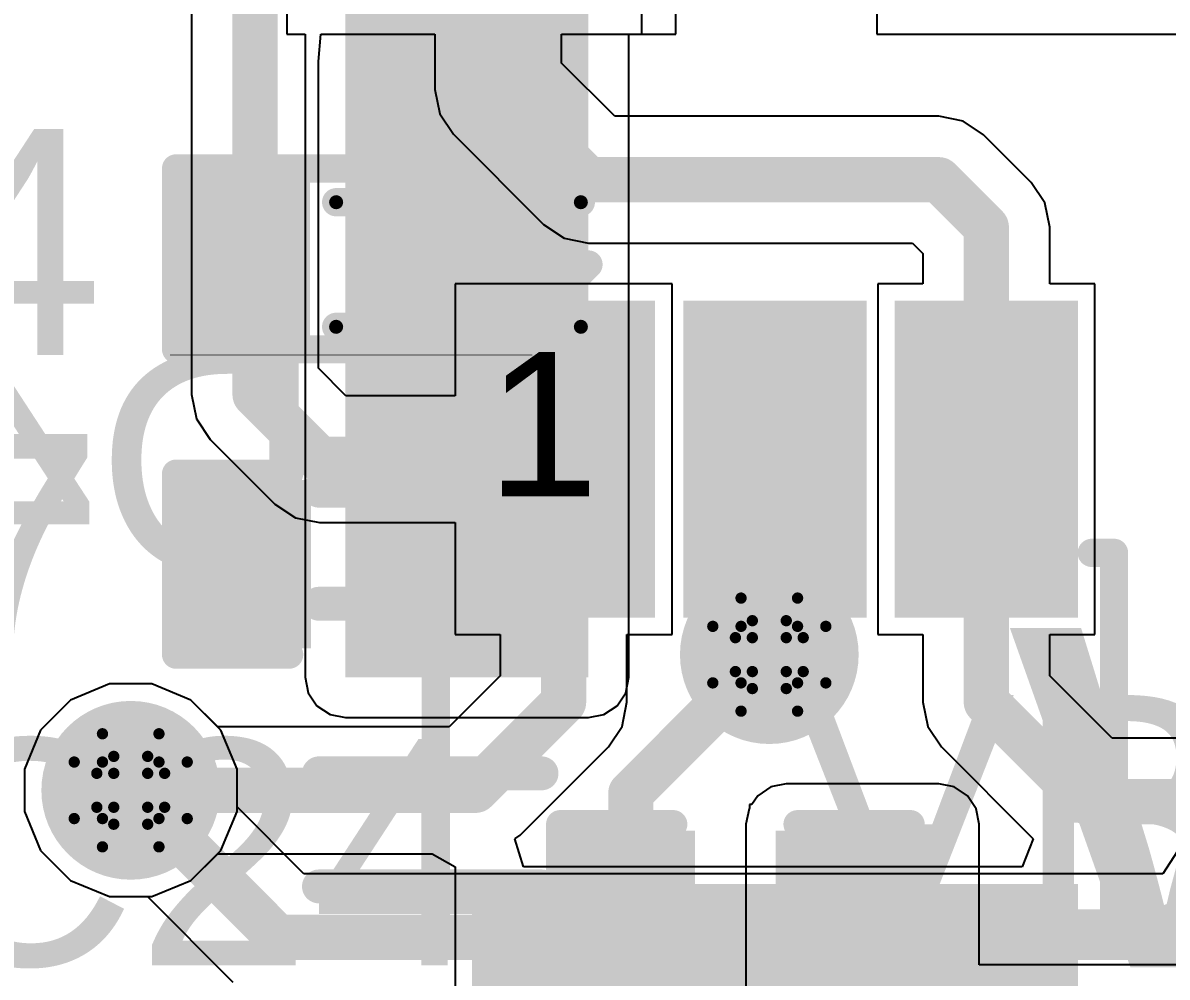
# Model space of a CAD drawing. Header units: inches. Extents: x -0.1 to 17.9, y -0.8 to 4.8.
# Drawn here: x 1.8729 to 2.0754, y 3.554 to 3.7227 of the extents above; entities that cross this region are included whole.
import ezdxf

# ---------------------------------------------------------------- set-up
doc = ezdxf.new("R2010")
doc.units = ezdxf.units.IN
doc.header["$MEASUREMENT"] = 0
for name, color, linetype in [('Bottom Layer 1', 5, 'Continuous'), ('Bottom Overlay', 54, 'Continuous'), ('Bottom Paste', 16, 'Continuous'), ('Bottom Solder', 6, 'Continuous'), ('Drill Drawing', 1, 'Continuous'), ('GND+Signal', 16, 'Continuous'), ('Pad Holes', 156, 'Continuous'), ('PWR+Signal', 76, 'Continuous'), ('Top 3D Body', 56, 'Continuous'), ('Top Layer 1', 1, 'Continuous'), ('Top Overlay', 2, 'Continuous'), ('Top Paste', 8, 'Continuous'), ('Top Solder', 216, 'Continuous'), ('Via Holes', 16, 'Continuous')]:
    doc.layers.add(name, color=color, linetype=linetype)
doc.styles.add('Arial', font='', dxfattribs={"height": 0.2})
doc.styles.add('Arial_Bold', font='', dxfattribs={"height": 0.2})
doc.styles.get('Arial').set_extended_font_data('Arial')
doc.styles.get('Arial_Bold').set_extended_font_data('Arial', bold=True)

# ---------------------------------------------------------------- blocks, each defined once
blk = doc.blocks.new('R___0402_140')
at = {"layer": 'Top Layer 1'}
for points in [[(-0.0275, -0.0125), (-0.0275, 0.0125), (-0.0095, 0.0125), (-0.0095, -0.0125)], [(0.0095, -0.0125), (0.0095, 0.0125), (0.0275, 0.0125), (0.0275, -0.0125)]]:
    blk.add_hatch(color=1, dxfattribs=at).paths.add_polyline_path(points)
at = {"layer": 'Top Paste'}
for points in [[(-0.0275, -0.0125), (-0.0275, 0.0125), (-0.0095, 0.0125), (-0.0095, -0.0125)], [(0.0095, -0.0125), (0.0095, 0.0125), (0.0275, 0.0125), (0.0275, -0.0125)]]:
    blk.add_hatch(color=8, dxfattribs=at).paths.add_polyline_path(points)
at = {"layer": 'Top Solder'}
for points in [[(-0.02966, -0.01467), (-0.02966, 0.01467), (-0.00733, 0.01467), (-0.00733, -0.01467)], [(0.00734, -0.01467), (0.00734, 0.01467), (0.02967, 0.01467), (0.02967, -0.01467)]]:
    blk.add_hatch(color=216, dxfattribs=at).paths.add_polyline_path(points)
at = {"layer": 'Top Overlay'}
for points in [[(-0.031, -0.016, 0.005, 0.005, 0), (-0.031, 0.016, 0.005, 0.005, 0)], [(-0.031, 0.016, 0.005, 0.005, 0), (0.031, 0.016, 0.005, 0.005, 0)], [(0.031, -0.016, 0.005, 0.005, 0), (0.031, 0.016, 0.005, 0.005, 0)], [(-0.031, -0.016, 0.005, 0.005, 0), (0.031, -0.016, 0.005, 0.005, 0)], [(-0.032, -0.017, 0.000127, 0.000127, 0), (0.032, -0.017, 0.000127, 0.000127, 0)]]:
    blk.add_lwpolyline(points, format="xyseb", dxfattribs=at)
for points in [[(-0.03225, 0.016, 0.0025, 0.0025, 1), (-0.02975, 0.016, 0.0025, 0.0025, 1)], [(-0.03225, 0.016, 0.0025, 0.0025, 1), (-0.02975, 0.016, 0.0025, 0.0025, 1)], [(0.02975, 0.016, 0.0025, 0.0025, 1), (0.03225, 0.016, 0.0025, 0.0025, 1)], [(0.02975, 0.016, 0.0025, 0.0025, 1), (0.03225, 0.016, 0.0025, 0.0025, 1)], [(-0.03225, -0.016, 0.0025, 0.0025, 1), (-0.02975, -0.016, 0.0025, 0.0025, 1)], [(-0.03225, -0.016, 0.0025, 0.0025, 1), (-0.02975, -0.016, 0.0025, 0.0025, 1)], [(0.02975, -0.016, 0.0025, 0.0025, 1), (0.03225, -0.016, 0.0025, 0.0025, 1)], [(0.02975, -0.016, 0.0025, 0.0025, 1), (0.03225, -0.016, 0.0025, 0.0025, 1)], [(-0.03203, -0.017, 0.0000635, 0.0000635, 1), (-0.03197, -0.017, 0.0000635, 0.0000635, 1)], [(0.03197, -0.017, 0.0000635, 0.0000635, 1), (0.03203, -0.017, 0.0000635, 0.0000635, 1)]]:
    blk.add_lwpolyline(points, format="xyseb", close=True, dxfattribs=at)
blk = doc.blocks.new('SOT_23_6_B_210')
at = {"layer": 'Bottom Layer 1'}
for points in [[(-0.07559, 0.04961), (-0.02756, 0.04961), (-0.02756, 0.0252), (-0.07559, 0.0252)], [(0.02756, 0.04961), (0.07559, 0.04961), (0.07559, 0.0252), (0.02756, 0.0252)], [(-0.07559, 0.01221), (-0.02756, 0.01221), (-0.02756, -0.0122), (-0.07559, -0.0122)], [(0.02756, 0.01221), (0.07559, 0.01221), (0.07559, -0.0122), (0.02756, -0.0122)], [(-0.07559, -0.0252), (-0.02756, -0.0252), (-0.02756, -0.04961), (-0.07559, -0.04961)], [(0.02756, -0.0252), (0.07559, -0.0252), (0.07559, -0.04961), (0.02756, -0.04961)]]:
    blk.add_hatch(color=5, dxfattribs=at).paths.add_polyline_path(points)
at = {"layer": 'Bottom Paste'}
for points in [[(-0.07559, 0.04961), (-0.02756, 0.04961), (-0.02756, 0.0252), (-0.07559, 0.0252)], [(0.02756, 0.04961), (0.07559, 0.04961), (0.07559, 0.0252), (0.02756, 0.0252)], [(-0.07559, 0.01221), (-0.02756, 0.01221), (-0.02756, -0.0122), (-0.07559, -0.0122)], [(0.02756, 0.01221), (0.07559, 0.01221), (0.07559, -0.0122), (0.02756, -0.0122)], [(-0.07559, -0.0252), (-0.02756, -0.0252), (-0.02756, -0.04961), (-0.07559, -0.04961)], [(0.02756, -0.0252), (0.07559, -0.0252), (0.07559, -0.04961), (0.02756, -0.04961)]]:
    blk.add_hatch(color=16, dxfattribs=at).paths.add_polyline_path(points)
at = {"layer": 'Bottom Solder'}
for points in [[(-0.07959, 0.05361), (-0.02356, 0.05361), (-0.02356, 0.0212), (-0.07959, 0.0212)], [(0.02356, 0.05361), (0.07959, 0.05361), (0.07959, 0.0212), (0.02356, 0.0212)], [(-0.07959, 0.01621), (-0.02356, 0.01621), (-0.02356, -0.0162), (-0.07959, -0.0162)], [(0.02356, 0.01621), (0.07959, 0.01621), (0.07959, -0.0162), (0.02356, -0.0162)], [(-0.07959, -0.0212), (-0.02356, -0.0212), (-0.02356, -0.05361), (-0.07959, -0.05361)], [(0.02356, -0.0212), (0.07959, -0.0212), (0.07959, -0.05361), (0.02356, -0.05361)]]:
    blk.add_hatch(color=6, dxfattribs=at).paths.add_polyline_path(points)
at = {"layer": 'Bottom Overlay'}
for points in [[(0.034, 0.06, 0.005, 0.005, 0), (-0.035, 0.06, 0.005, 0.005, 0)], [(-0.035, 0.05606, 0.005, 0.005, 0), (-0.035, 0.06, 0.005, 0.005, 0)], [(0.034, 0.05606, 0.005, 0.005, 0), (0.034, 0.06, 0.005, 0.005, 0)], [(-0.081, -0.038, 0.005, 0.005, 0), (-0.086, -0.033, 0.005, 0.005, 0)], [(-0.086, -0.043, 0.005, 0.005, 0), (-0.086, -0.033, 0.005, 0.005, 0)], [(-0.086, -0.043, 0.005, 0.005, 0), (-0.081, -0.038, 0.005, 0.005, 0)], [(-0.035, -0.06, 0.005, 0.005, 0), (-0.035, -0.05606, 0.005, 0.005, 0)], [(0.034, -0.06, 0.005, 0.005, 0), (0.034, -0.05606, 0.005, 0.005, 0)], [(0.034, -0.06, 0.005, 0.005, 0), (-0.035, -0.06, 0.005, 0.005, 0)]]:
    blk.add_lwpolyline(points, format="xyseb", dxfattribs=at)
for points in [[(-0.03625, 0.06, 0.0025, 0.0025, 1), (-0.03375, 0.06, 0.0025, 0.0025, 1)], [(-0.03625, 0.06, 0.0025, 0.0025, 1), (-0.03375, 0.06, 0.0025, 0.0025, 1)], [(0.03275, 0.06, 0.0025, 0.0025, 1), (0.03525, 0.06, 0.0025, 0.0025, 1)], [(0.03275, 0.06, 0.0025, 0.0025, 1), (0.03525, 0.06, 0.0025, 0.0025, 1)], [(-0.03625, 0.05606, 0.0025, 0.0025, 1), (-0.03375, 0.05606, 0.0025, 0.0025, 1)], [(0.03275, 0.05606, 0.0025, 0.0025, 1), (0.03525, 0.05606, 0.0025, 0.0025, 1)], [(-0.08725, -0.033, 0.0025, 0.0025, 1), (-0.08475, -0.033, 0.0025, 0.0025, 1)], [(-0.08725, -0.033, 0.0025, 0.0025, 1), (-0.08475, -0.033, 0.0025, 0.0025, 1)], [(-0.08225, -0.038, 0.0025, 0.0025, 1), (-0.07975, -0.038, 0.0025, 0.0025, 1)], [(-0.08225, -0.038, 0.0025, 0.0025, 1), (-0.07975, -0.038, 0.0025, 0.0025, 1)], [(-0.08725, -0.043, 0.0025, 0.0025, 1), (-0.08475, -0.043, 0.0025, 0.0025, 1)], [(-0.08725, -0.043, 0.0025, 0.0025, 1), (-0.08475, -0.043, 0.0025, 0.0025, 1)], [(-0.03625, -0.05606, 0.0025, 0.0025, 1), (-0.03375, -0.05606, 0.0025, 0.0025, 1)], [(0.03275, -0.05606, 0.0025, 0.0025, 1), (0.03525, -0.05606, 0.0025, 0.0025, 1)], [(-0.03625, -0.06, 0.0025, 0.0025, 1), (-0.03375, -0.06, 0.0025, 0.0025, 1)], [(-0.03625, -0.06, 0.0025, 0.0025, 1), (-0.03375, -0.06, 0.0025, 0.0025, 1)], [(0.03275, -0.06, 0.0025, 0.0025, 1), (0.03525, -0.06, 0.0025, 0.0025, 1)], [(0.03275, -0.06, 0.0025, 0.0025, 1), (0.03525, -0.06, 0.0025, 0.0025, 1)]]:
    blk.add_lwpolyline(points, format="xyseb", close=True, dxfattribs=at)
blk = doc.blocks.new('C___0402_221')
at = {"layer": 'Top Layer 1'}
for points in [[(-0.0275, -0.0125), (-0.0275, 0.0125), (-0.0095, 0.0125), (-0.0095, -0.0125)], [(0.0095, -0.0125), (0.0095, 0.0125), (0.0275, 0.0125), (0.0275, -0.0125)]]:
    blk.add_hatch(color=1, dxfattribs=at).paths.add_polyline_path(points)
at = {"layer": 'Top Paste'}
for points in [[(-0.0275, -0.0125), (-0.0275, 0.0125), (-0.0095, 0.0125), (-0.0095, -0.0125)], [(0.0095, -0.0125), (0.0095, 0.0125), (0.0275, 0.0125), (0.0275, -0.0125)]]:
    blk.add_hatch(color=8, dxfattribs=at).paths.add_polyline_path(points)
at = {"layer": 'Top Solder'}
for points in [[(-0.02986, -0.01486), (-0.02986, 0.01486), (-0.00714, 0.01486), (-0.00714, -0.01486)], [(0.00714, -0.01486), (0.00714, 0.01486), (0.02986, 0.01486), (0.02986, -0.01486)]]:
    blk.add_hatch(color=216, dxfattribs=at).paths.add_polyline_path(points)
at = {"layer": 'Top Overlay'}
for points in [[(-0.031, 0.016, 0.005, 0.005, 0), (-0.011, 0.016, 0.005, 0.005, 0)], [(-0.031, -0.016, 0.005, 0.005, 0), (-0.031, 0.016, 0.005, 0.005, 0)], [(0.011, 0.016, 0.005, 0.005, 0), (0.031, 0.016, 0.005, 0.005, 0)], [(0.031, -0.016, 0.005, 0.005, 0), (0.031, 0.016, 0.005, 0.005, 0)], [(-0.031, -0.016, 0.005, 0.005, 0), (-0.011, -0.016, 0.005, 0.005, 0)], [(0.011, -0.016, 0.005, 0.005, 0), (0.031, -0.016, 0.005, 0.005, 0)]]:
    blk.add_lwpolyline(points, format="xyseb", dxfattribs=at)
for points in [[(-0.03225, 0.016, 0.0025, 0.0025, 1), (-0.02975, 0.016, 0.0025, 0.0025, 1)], [(-0.03225, 0.016, 0.0025, 0.0025, 1), (-0.02975, 0.016, 0.0025, 0.0025, 1)], [(-0.01225, 0.016, 0.0025, 0.0025, 1), (-0.00975, 0.016, 0.0025, 0.0025, 1)], [(0.00975, 0.016, 0.0025, 0.0025, 1), (0.01225, 0.016, 0.0025, 0.0025, 1)], [(0.02975, 0.016, 0.0025, 0.0025, 1), (0.03225, 0.016, 0.0025, 0.0025, 1)], [(0.02975, 0.016, 0.0025, 0.0025, 1), (0.03225, 0.016, 0.0025, 0.0025, 1)], [(-0.03225, -0.016, 0.0025, 0.0025, 1), (-0.02975, -0.016, 0.0025, 0.0025, 1)], [(-0.03225, -0.016, 0.0025, 0.0025, 1), (-0.02975, -0.016, 0.0025, 0.0025, 1)], [(-0.01225, -0.016, 0.0025, 0.0025, 1), (-0.00975, -0.016, 0.0025, 0.0025, 1)], [(0.00975, -0.016, 0.0025, 0.0025, 1), (0.01225, -0.016, 0.0025, 0.0025, 1)], [(0.02975, -0.016, 0.0025, 0.0025, 1), (0.03225, -0.016, 0.0025, 0.0025, 1)], [(0.02975, -0.016, 0.0025, 0.0025, 1), (0.03225, -0.016, 0.0025, 0.0025, 1)]]:
    blk.add_lwpolyline(points, format="xyseb", close=True, dxfattribs=at)
blk = doc.blocks.new('C___0402_224')
at = {"layer": 'Top Layer 1'}
for points in [[(-0.0275, -0.0125), (-0.0275, 0.0125), (-0.0095, 0.0125), (-0.0095, -0.0125)], [(0.0095, -0.0125), (0.0095, 0.0125), (0.0275, 0.0125), (0.0275, -0.0125)]]:
    blk.add_hatch(color=1, dxfattribs=at).paths.add_polyline_path(points)
at = {"layer": 'Top Paste'}
for points in [[(-0.0275, -0.0125), (-0.0275, 0.0125), (-0.0095, 0.0125), (-0.0095, -0.0125)], [(0.0095, -0.0125), (0.0095, 0.0125), (0.0275, 0.0125), (0.0275, -0.0125)]]:
    blk.add_hatch(color=8, dxfattribs=at).paths.add_polyline_path(points)
at = {"layer": 'Top Solder'}
for points in [[(-0.02986, -0.01486), (-0.02986, 0.01486), (-0.00714, 0.01486), (-0.00714, -0.01486)], [(0.00714, -0.01486), (0.00714, 0.01486), (0.02986, 0.01486), (0.02986, -0.01486)]]:
    blk.add_hatch(color=216, dxfattribs=at).paths.add_polyline_path(points)
at = {"layer": 'Top Overlay'}
for points in [[(-0.011, 0.016, 0.005, 0.005, 0), (-0.031, 0.016, 0.005, 0.005, 0)], [(-0.031, 0.016, 0.005, 0.005, 0), (-0.031, -0.016, 0.005, 0.005, 0)], [(0.031, 0.016, 0.005, 0.005, 0), (0.011, 0.016, 0.005, 0.005, 0)], [(0.031, 0.016, 0.005, 0.005, 0), (0.031, -0.016, 0.005, 0.005, 0)], [(-0.011, -0.016, 0.005, 0.005, 0), (-0.031, -0.016, 0.005, 0.005, 0)], [(0.031, -0.016, 0.005, 0.005, 0), (0.011, -0.016, 0.005, 0.005, 0)]]:
    blk.add_lwpolyline(points, format="xyseb", dxfattribs=at)
for points in [[(-0.03225, 0.016, 0.0025, 0.0025, 1), (-0.02975, 0.016, 0.0025, 0.0025, 1)], [(-0.03225, 0.016, 0.0025, 0.0025, 1), (-0.02975, 0.016, 0.0025, 0.0025, 1)], [(-0.01225, 0.016, 0.0025, 0.0025, 1), (-0.00975, 0.016, 0.0025, 0.0025, 1)], [(0.00975, 0.016, 0.0025, 0.0025, 1), (0.01225, 0.016, 0.0025, 0.0025, 1)], [(0.02975, 0.016, 0.0025, 0.0025, 1), (0.03225, 0.016, 0.0025, 0.0025, 1)], [(0.02975, 0.016, 0.0025, 0.0025, 1), (0.03225, 0.016, 0.0025, 0.0025, 1)], [(-0.03225, -0.016, 0.0025, 0.0025, 1), (-0.02975, -0.016, 0.0025, 0.0025, 1)], [(-0.03225, -0.016, 0.0025, 0.0025, 1), (-0.02975, -0.016, 0.0025, 0.0025, 1)], [(-0.01225, -0.016, 0.0025, 0.0025, 1), (-0.00975, -0.016, 0.0025, 0.0025, 1)], [(0.00975, -0.016, 0.0025, 0.0025, 1), (0.01225, -0.016, 0.0025, 0.0025, 1)], [(0.02975, -0.016, 0.0025, 0.0025, 1), (0.03225, -0.016, 0.0025, 0.0025, 1)], [(0.02975, -0.016, 0.0025, 0.0025, 1), (0.03225, -0.016, 0.0025, 0.0025, 1)]]:
    blk.add_lwpolyline(points, format="xyseb", close=True, dxfattribs=at)

msp = doc.modelspace()

# ---------------------------------------------------------------- hatches: boundary and pattern name
at = {"layer": 'Bottom Layer 1'}
h = msp.add_hatch(color=5, dxfattribs=at)
edge = h.paths.add_edge_path()
edge.add_arc((2.005, 3.611), 0.01181, 0, 360)
h = msp.add_hatch(color=5, dxfattribs=at)
edge = h.paths.add_edge_path()
edge.add_arc((1.892, 3.587), 0.01181, 0, 360)
at = {"layer": 'Bottom Solder'}
h = msp.add_hatch(color=6, dxfattribs=at)
edge = h.paths.add_edge_path()
edge.add_arc((2.005, 3.611), 0.01581, 0, 360)
h = msp.add_hatch(color=6, dxfattribs=at)
edge = h.paths.add_edge_path()
edge.add_arc((1.892, 3.587), 0.01581, 0, 360)
at = {"layer": 'GND+Signal'}
h = msp.add_hatch(color=16, dxfattribs=at)
edge = h.paths.add_edge_path()
edge.add_arc((2.005, 3.611), 0.01181, 0, 360)
h = msp.add_hatch(color=16, dxfattribs=at)
edge = h.paths.add_edge_path()
edge.add_arc((1.892, 3.587), 0.01181, 0, 360)
at = {"layer": 'Pad Holes'}
h = msp.add_hatch(color=7, dxfattribs=at)
edge = h.paths.add_edge_path()
edge.add_arc((1.92835, 3.69102), 0.00125, 0, 360)
h = msp.add_hatch(color=7, dxfattribs=at)
edge = h.paths.add_edge_path()
edge.add_arc((1.97165, 3.69102), 0.00125, 0, 360)
h = msp.add_hatch(color=7, dxfattribs=at)
edge = h.paths.add_edge_path()
edge.add_arc((1.92835, 3.66898), 0.00125, 0, 360)
h = msp.add_hatch(color=7, dxfattribs=at)
edge = h.paths.add_edge_path()
edge.add_arc((1.97165, 3.66898), 0.00125, 0, 360)
h = msp.add_hatch(color=7, dxfattribs=at)
edge = h.paths.add_edge_path()
edge.add_arc((1.92531, 3.64), 0.0015, 0, 360)
h = msp.add_hatch(color=7, dxfattribs=at)
edge = h.paths.add_edge_path()
edge.add_arc((1.96469, 3.64), 0.0015, 0, 360)
h = msp.add_hatch(color=7, dxfattribs=at)
edge = h.paths.add_edge_path()
edge.add_arc((1.92531, 3.62), 0.0015, 0, 360)
h = msp.add_hatch(color=7, dxfattribs=at)
edge = h.paths.add_edge_path()
edge.add_arc((1.96469, 3.62), 0.0015, 0, 360)
h = msp.add_hatch(color=7, dxfattribs=at)
edge = h.paths.add_edge_path()
edge.add_arc((1.92531, 3.59), 0.0015, 0, 360)
h = msp.add_hatch(color=7, dxfattribs=at)
edge = h.paths.add_edge_path()
edge.add_arc((1.96469, 3.59), 0.0015, 0, 360)
h = msp.add_hatch(color=7, dxfattribs=at)
edge = h.paths.add_edge_path()
edge.add_arc((1.92531, 3.57), 0.0015, 0, 360)
h = msp.add_hatch(color=7, dxfattribs=at)
edge = h.paths.add_edge_path()
edge.add_arc((1.96469, 3.57), 0.0015, 0, 360)
at = {"layer": 'PWR+Signal'}
h = msp.add_hatch(color=76, dxfattribs=at)
edge = h.paths.add_edge_path()
edge.add_arc((2.005, 3.611), 0.01181, 0, 360)
h = msp.add_hatch(color=76, dxfattribs=at)
edge = h.paths.add_edge_path()
edge.add_arc((1.892, 3.587), 0.01181, 0, 360)
at = {"layer": 'Top 3D Body'}
h = msp.add_hatch(color=56, dxfattribs=at)
edge = h.paths.add_edge_path()
edge.add_arc((1.92835, 3.69102), 0.00125, 0, 360)
h = msp.add_hatch(color=56, dxfattribs=at)
edge = h.paths.add_edge_path()
edge.add_arc((1.97165, 3.69102), 0.00125, 0, 360)
h = msp.add_hatch(color=56, dxfattribs=at)
edge = h.paths.add_edge_path()
edge.add_arc((1.92835, 3.66898), 0.00125, 0, 360)
h = msp.add_hatch(color=56, dxfattribs=at)
edge = h.paths.add_edge_path()
edge.add_arc((1.97165, 3.66898), 0.00125, 0, 360)
h = msp.add_hatch(color=56, dxfattribs=at)
edge = h.paths.add_edge_path()
edge.add_arc((1.92531, 3.64), 0.0015, 0, 360)
h = msp.add_hatch(color=56, dxfattribs=at)
edge = h.paths.add_edge_path()
edge.add_arc((1.96469, 3.64), 0.0015, 0, 360)
h = msp.add_hatch(color=56, dxfattribs=at)
edge = h.paths.add_edge_path()
edge.add_arc((1.92531, 3.62), 0.0015, 0, 360)
h = msp.add_hatch(color=56, dxfattribs=at)
edge = h.paths.add_edge_path()
edge.add_arc((1.96469, 3.62), 0.0015, 0, 360)
h = msp.add_hatch(color=56, dxfattribs=at)
edge = h.paths.add_edge_path()
edge.add_arc((1.92531, 3.59), 0.0015, 0, 360)
h = msp.add_hatch(color=56, dxfattribs=at)
edge = h.paths.add_edge_path()
edge.add_arc((1.96469, 3.59), 0.0015, 0, 360)
h = msp.add_hatch(color=56, dxfattribs=at)
edge = h.paths.add_edge_path()
edge.add_arc((1.92531, 3.57), 0.0015, 0, 360)
h = msp.add_hatch(color=56, dxfattribs=at)
edge = h.paths.add_edge_path()
edge.add_arc((1.96469, 3.57), 0.0015, 0, 360)
at = {"layer": 'Top Layer 1'}
for points in [[(1.93, 3.607), (1.973, 3.607), (1.973, 3.828), (1.93, 3.828)], [(2.008, 3.48), (2.035, 3.48), (2.035, 3.581), (2.008, 3.581)]]:
    msp.add_hatch(color=1, dxfattribs=at).paths.add_polyline_path(points)
h = msp.add_hatch(color=1, dxfattribs=at)
edge = h.paths.add_edge_path()
edge.add_arc((2.005, 3.611), 0.01181, 0, 360)
h = msp.add_hatch(color=1, dxfattribs=at)
edge = h.paths.add_edge_path()
edge.add_arc((1.892, 3.587), 0.01181, 0, 360)
at = {"layer": 'Via Holes'}
h = msp.add_hatch(color=7, dxfattribs=at)
edge = h.paths.add_edge_path()
edge.add_arc((2.005, 3.611), 0.00591, 0, 360)
h = msp.add_hatch(color=7, dxfattribs=at)
edge = h.paths.add_edge_path()
edge.add_arc((1.892, 3.587), 0.00591, 0, 360)

# ---------------------------------------------------------------- linework, layer by layer
at = {"layer": 'Bottom Layer 1'}
for p, q in [((1.90278, 3.842), (1.90278, 3.657)), ((1.98844, 3.72074), (1.98844, 3.83316)), ((2.02405, 3.83316), (2.02405, 3.72074)), ((1.92522, 3.71591), (1.92562, 3.72074)), ((1.92562, 3.72074), (1.93022, 3.72074)), ((1.93022, 3.72074), (1.94582, 3.72074)), ((1.94582, 3.72074), (1.94582, 3.71097)), ((1.96825, 3.71561), (1.96825, 3.72074)), ((1.96825, 3.72074), (1.98844, 3.72074)), ((2.02405, 3.72074), (2.08687, 3.72074)), ((1.92522, 3.66165), (1.92522, 3.71591)), ((1.97765, 3.70622), (1.96825, 3.71561)), ((1.94582, 3.71097), (1.94582, 3.71097)), ((1.94582, 3.71097), (1.94667, 3.70668)), ((1.94667, 3.70668), (1.9491, 3.70304)), ((2.035, 3.70622), (1.97765, 3.70622)), ((2.03929, 3.70536), (2.035, 3.70622)), ((2.035, 3.70622), (2.035, 3.70622)), ((2.04293, 3.70293), (2.03929, 3.70536)), ((1.9491, 3.70304), (1.96507, 3.68707)), ((2.05133, 3.69453), (2.04293, 3.70293)), ((2.05376, 3.69089), (2.05133, 3.69453)), ((2.05133, 3.69453), (2.05133, 3.69453)), ((2.05462, 3.6866), (2.05376, 3.69089)), ((1.96507, 3.68707), (1.96507, 3.68707)), ((1.96507, 3.68707), (1.96871, 3.68464)), ((2.05462, 3.67659), (2.05462, 3.6866)), ((2.05462, 3.6866), (2.05462, 3.6866)), ((1.96871, 3.68464), (1.973, 3.68378)), ((1.973, 3.68378), (2.03035, 3.68378)), ((2.03035, 3.68378), (2.03219, 3.68195)), ((2.03219, 3.68195), (2.03219, 3.67659)), ((1.9878, 3.67659), (1.94939, 3.67659)), ((1.94939, 3.67659), (1.94939, 3.65679)), ((1.9878, 3.61456), (1.9878, 3.67659)), ((2.03219, 3.67659), (2.0242, 3.67659)), ((2.0242, 3.67659), (2.0242, 3.61456)), ((2.06261, 3.67659), (2.05462, 3.67659)), ((2.06261, 3.61456), (2.06261, 3.67659)), ((1.93007, 3.65679), (1.92522, 3.66165)), ((1.90278, 3.657), (1.90278, 3.657)), ((1.90278, 3.657), (1.90364, 3.65271)), ((1.94939, 3.65679), (1.93007, 3.65679)), ((1.90364, 3.65271), (1.90607, 3.64907)), ((1.90607, 3.64907), (1.9175, 3.63764)), ((1.9175, 3.63764), (1.92113, 3.63521)), ((1.92113, 3.63521), (1.92543, 3.63436)), ((1.92543, 3.63436), (1.92543, 3.63436)), ((1.92543, 3.63436), (1.94939, 3.63436)), ((1.94939, 3.63436), (1.94939, 3.61456)), ((1.94939, 3.61456), (1.95738, 3.61456)), ((1.95738, 3.61456), (1.95738, 3.60724)), ((1.97981, 3.6026), (1.97981, 3.61456)), ((1.97981, 3.61456), (1.9878, 3.61456)), ((2.0242, 3.61456), (2.03219, 3.61456)), ((2.03219, 3.61456), (2.03219, 3.6026)), ((2.05462, 3.60724), (2.05462, 3.61456)), ((2.05462, 3.61456), (2.06261, 3.61456)), ((1.95738, 3.60724), (1.94835, 3.59822)), ((2.06565, 3.59622), (2.05462, 3.60724)), ((1.88826, 3.60581), (1.88134, 3.60295)), ((1.89574, 3.60581), (1.88826, 3.60581)), ((1.90266, 3.60295), (1.89574, 3.60581)), ((1.88134, 3.60295), (1.87605, 3.59766)), ((1.90739, 3.59822), (1.90266, 3.60295)), ((1.97896, 3.59831), (1.97981, 3.6026)), ((1.97981, 3.6026), (1.97981, 3.6026)), ((2.03219, 3.6026), (2.03219, 3.6026)), ((2.03219, 3.6026), (2.03304, 3.59831)), ((1.94835, 3.59822), (1.90739, 3.59822)), ((1.97653, 3.59467), (1.97896, 3.59831)), ((2.03304, 3.59831), (2.03547, 3.59467)), ((1.87605, 3.59766), (1.87319, 3.59074)), ((2.07961, 3.59622), (2.06565, 3.59622)), ((1.96093, 3.57907), (1.97653, 3.59467)), ((1.97653, 3.59467), (1.97653, 3.59467)), ((2.03547, 3.59467), (2.0517, 3.57844)), ((1.87319, 3.59074), (1.87319, 3.58326)), ((1.87319, 3.58326), (1.87605, 3.57634)), ((1.95999, 3.57844), (1.96093, 3.57907)), ((1.96151, 3.57344), (1.95999, 3.57844)), ((2.0517, 3.57844), (2.04976, 3.57344)), ((1.87605, 3.57634), (1.88134, 3.57105)), ((1.90266, 3.57105), (1.90739, 3.57578)), ((1.90739, 3.57578), (1.94536, 3.57578)), ((1.94536, 3.57578), (1.94939, 3.57344)), ((1.94939, 3.57344), (1.94939, 3.57078)), ((2.04976, 3.57344), (1.96151, 3.57344)), ((1.88134, 3.57105), (1.88826, 3.56819)), ((1.89574, 3.56819), (1.90266, 3.57105)), ((1.94939, 3.57078), (1.94939, 3.51141)), ((1.88826, 3.56819), (1.89574, 3.56819))]:
    msp.add_line(p, q, dxfattribs=at)
for points in [[(1.914, 3.657, 0.008, 0.008, 0), (1.914, 3.842, 0.008, 0.008, 0)], [(1.95703, 3.71097, 0.008, 0.008, 0), (1.95703, 3.77695, 0.008, 0.008, 0)], [(1.95703, 3.71097, 0.008, 0.008, 0), (1.973, 3.695, 0.008, 0.008, 0)], [(1.973, 3.695, 0.008, 0.008, 0), (2.035, 3.695, 0.008, 0.008, 0)], [(2.035, 3.695, 0.008, 0.008, 0), (2.0434, 3.6866, 0.008, 0.008, 0)], [(2.0434, 3.64557, 0.008, 0.008, 0), (2.0434, 3.6866, 0.008, 0.008, 0)], [(1.914, 3.657, 0.008, 0.008, 0), (1.92543, 3.64557, 0.008, 0.008, 0)], [(1.92543, 3.64557, 0.008, 0.008, 0), (1.9686, 3.64557, 0.008, 0.008, 0)], [(1.9686, 3.6026, 0.008, 0.008, 0), (1.9686, 3.64557, 0.008, 0.008, 0)], [(2.006, 3.612, 0.008, 0.008, 0), (2.006, 3.64557, 0.008, 0.008, 0)], [(2.0434, 3.6026, 0.008, 0.008, 0), (2.0434, 3.64557, 0.008, 0.008, 0)], [(2.005, 3.611, 0.008, 0.008, 0), (2.006, 3.612, 0.008, 0.008, 0)], [(1.953, 3.587, 0.008, 0.008, 0), (1.9686, 3.6026, 0.008, 0.008, 0)], [(2.0434, 3.6026, 0.008, 0.008, 0), (2.061, 3.585, 0.008, 0.008, 0)], [(1.892, 3.587, 0.008, 0.008, 0), (1.953, 3.587, 0.008, 0.008, 0)], [(2.061, 3.585, 0.008, 0.008, 0), (2.095, 3.585, 0.008, 0.008, 0)]]:
    msp.add_lwpolyline(points, format="xyseb", dxfattribs=at)
for points in [[(1.95503, 3.71097, 0.004, 0.004, 1), (1.95903, 3.71097, 0.004, 0.004, 1)], [(1.95503, 3.71097, 0.004, 0.004, 1), (1.95903, 3.71097, 0.004, 0.004, 1)], [(1.971, 3.695, 0.004, 0.004, 1), (1.975, 3.695, 0.004, 0.004, 1)], [(1.971, 3.695, 0.004, 0.004, 1), (1.975, 3.695, 0.004, 0.004, 1)], [(2.033, 3.695, 0.004, 0.004, 1), (2.037, 3.695, 0.004, 0.004, 1)], [(2.033, 3.695, 0.004, 0.004, 1), (2.037, 3.695, 0.004, 0.004, 1)], [(2.0414, 3.6866, 0.004, 0.004, 1), (2.0454, 3.6866, 0.004, 0.004, 1)], [(2.0414, 3.6866, 0.004, 0.004, 1), (2.0454, 3.6866, 0.004, 0.004, 1)], [(1.912, 3.657, 0.004, 0.004, 1), (1.916, 3.657, 0.004, 0.004, 1)], [(1.912, 3.657, 0.004, 0.004, 1), (1.916, 3.657, 0.004, 0.004, 1)], [(1.92343, 3.64557, 0.004, 0.004, 1), (1.92743, 3.64557, 0.004, 0.004, 1)], [(1.92343, 3.64557, 0.004, 0.004, 1), (1.92743, 3.64557, 0.004, 0.004, 1)], [(1.9666, 3.64557, 0.004, 0.004, 1), (1.9706, 3.64557, 0.004, 0.004, 1)], [(1.9666, 3.64557, 0.004, 0.004, 1), (1.9706, 3.64557, 0.004, 0.004, 1)], [(2.004, 3.64557, 0.004, 0.004, 1), (2.008, 3.64557, 0.004, 0.004, 1)], [(2.0414, 3.64557, 0.004, 0.004, 1), (2.0454, 3.64557, 0.004, 0.004, 1)], [(2.0414, 3.64557, 0.004, 0.004, 1), (2.0454, 3.64557, 0.004, 0.004, 1)], [(2.003, 3.611, 0.004, 0.004, 1), (2.007, 3.611, 0.004, 0.004, 1)], [(2.004, 3.612, 0.004, 0.004, 1), (2.008, 3.612, 0.004, 0.004, 1)], [(2.004, 3.612, 0.004, 0.004, 1), (2.008, 3.612, 0.004, 0.004, 1)], [(1.9666, 3.6026, 0.004, 0.004, 1), (1.9706, 3.6026, 0.004, 0.004, 1)], [(1.9666, 3.6026, 0.004, 0.004, 1), (1.9706, 3.6026, 0.004, 0.004, 1)], [(2.0414, 3.6026, 0.004, 0.004, 1), (2.0454, 3.6026, 0.004, 0.004, 1)], [(2.0414, 3.6026, 0.004, 0.004, 1), (2.0454, 3.6026, 0.004, 0.004, 1)], [(1.89, 3.587, 0.004, 0.004, 1), (1.894, 3.587, 0.004, 0.004, 1)], [(1.951, 3.587, 0.004, 0.004, 1), (1.955, 3.587, 0.004, 0.004, 1)], [(1.951, 3.587, 0.004, 0.004, 1), (1.955, 3.587, 0.004, 0.004, 1)], [(2.059, 3.585, 0.004, 0.004, 1), (2.063, 3.585, 0.004, 0.004, 1)], [(2.059, 3.585, 0.004, 0.004, 1), (2.063, 3.585, 0.004, 0.004, 1)]]:
    msp.add_lwpolyline(points, format="xyseb", close=True, dxfattribs=at)
at = {"layer": 'Drill Drawing'}
for points in [[(2, 3.616, 0.002, 0.002, 0), (2, 3.621, 0.002, 0.002, 0)], [(2, 3.621, 0.002, 0.002, 0), (2.01, 3.621, 0.002, 0.002, 0)], [(2.01, 3.616, 0.002, 0.002, 0), (2.01, 3.621, 0.002, 0.002, 0)], [(1.995, 3.606, 0.002, 0.002, 0), (1.995, 3.616, 0.002, 0.002, 0)], [(1.995, 3.616, 0.002, 0.002, 0), (2, 3.616, 0.002, 0.002, 0)], [(2.002, 3.614, 0.002, 0.002, 0), (2.002, 3.617, 0.002, 0.002, 0)], [(2.002, 3.617, 0.002, 0.002, 0), (2.008, 3.617, 0.002, 0.002, 0)], [(2.008, 3.614, 0.002, 0.002, 0), (2.008, 3.617, 0.002, 0.002, 0)], [(2.01, 3.616, 0.002, 0.002, 0), (2.015, 3.616, 0.002, 0.002, 0)], [(2.015, 3.606, 0.002, 0.002, 0), (2.015, 3.616, 0.002, 0.002, 0)], [(1.999, 3.608, 0.002, 0.002, 0), (1.999, 3.614, 0.002, 0.002, 0)], [(1.999, 3.614, 0.002, 0.002, 0), (2.002, 3.614, 0.002, 0.002, 0)], [(2.008, 3.614, 0.002, 0.002, 0), (2.011, 3.614, 0.002, 0.002, 0)], [(2.011, 3.608, 0.002, 0.002, 0), (2.011, 3.614, 0.002, 0.002, 0)], [(1.999, 3.608, 0.002, 0.002, 0), (2.002, 3.608, 0.002, 0.002, 0)], [(2.002, 3.605, 0.002, 0.002, 0), (2.002, 3.608, 0.002, 0.002, 0)], [(2.008, 3.608, 0.002, 0.002, 0), (2.011, 3.608, 0.002, 0.002, 0)], [(2.008, 3.605, 0.002, 0.002, 0), (2.008, 3.608, 0.002, 0.002, 0)], [(1.995, 3.606, 0.002, 0.002, 0), (2, 3.606, 0.002, 0.002, 0)], [(2, 3.601, 0.002, 0.002, 0), (2, 3.606, 0.002, 0.002, 0)], [(2.01, 3.606, 0.002, 0.002, 0), (2.015, 3.606, 0.002, 0.002, 0)], [(2.01, 3.601, 0.002, 0.002, 0), (2.01, 3.606, 0.002, 0.002, 0)], [(2.002, 3.605, 0.002, 0.002, 0), (2.008, 3.605, 0.002, 0.002, 0)], [(2, 3.601, 0.002, 0.002, 0), (2.01, 3.601, 0.002, 0.002, 0)], [(1.887, 3.592, 0.002, 0.002, 0), (1.887, 3.597, 0.002, 0.002, 0)], [(1.887, 3.597, 0.002, 0.002, 0), (1.897, 3.597, 0.002, 0.002, 0)], [(1.897, 3.592, 0.002, 0.002, 0), (1.897, 3.597, 0.002, 0.002, 0)], [(1.889, 3.59, 0.002, 0.002, 0), (1.889, 3.593, 0.002, 0.002, 0)], [(1.889, 3.593, 0.002, 0.002, 0), (1.895, 3.593, 0.002, 0.002, 0)], [(1.895, 3.59, 0.002, 0.002, 0), (1.895, 3.593, 0.002, 0.002, 0)], [(1.882, 3.582, 0.002, 0.002, 0), (1.882, 3.592, 0.002, 0.002, 0)], [(1.882, 3.592, 0.002, 0.002, 0), (1.887, 3.592, 0.002, 0.002, 0)], [(1.897, 3.592, 0.002, 0.002, 0), (1.902, 3.592, 0.002, 0.002, 0)], [(1.902, 3.582, 0.002, 0.002, 0), (1.902, 3.592, 0.002, 0.002, 0)], [(1.886, 3.584, 0.002, 0.002, 0), (1.886, 3.59, 0.002, 0.002, 0)], [(1.886, 3.59, 0.002, 0.002, 0), (1.889, 3.59, 0.002, 0.002, 0)], [(1.895, 3.59, 0.002, 0.002, 0), (1.898, 3.59, 0.002, 0.002, 0)], [(1.898, 3.584, 0.002, 0.002, 0), (1.898, 3.59, 0.002, 0.002, 0)], [(1.886, 3.584, 0.002, 0.002, 0), (1.889, 3.584, 0.002, 0.002, 0)], [(1.889, 3.581, 0.002, 0.002, 0), (1.889, 3.584, 0.002, 0.002, 0)], [(1.895, 3.584, 0.002, 0.002, 0), (1.898, 3.584, 0.002, 0.002, 0)], [(1.895, 3.581, 0.002, 0.002, 0), (1.895, 3.584, 0.002, 0.002, 0)], [(1.882, 3.582, 0.002, 0.002, 0), (1.887, 3.582, 0.002, 0.002, 0)], [(1.887, 3.577, 0.002, 0.002, 0), (1.887, 3.582, 0.002, 0.002, 0)], [(1.889, 3.581, 0.002, 0.002, 0), (1.895, 3.581, 0.002, 0.002, 0)], [(1.897, 3.582, 0.002, 0.002, 0), (1.902, 3.582, 0.002, 0.002, 0)], [(1.897, 3.577, 0.002, 0.002, 0), (1.897, 3.582, 0.002, 0.002, 0)], [(1.887, 3.577, 0.002, 0.002, 0), (1.897, 3.577, 0.002, 0.002, 0)]]:
    msp.add_lwpolyline(points, format="xyseb", dxfattribs=at)
for points in [[(1.9995, 3.621, 0.001, 0.001, 1), (2.0005, 3.621, 0.001, 0.001, 1)], [(1.9995, 3.621, 0.001, 0.001, 1), (2.0005, 3.621, 0.001, 0.001, 1)], [(2.0095, 3.621, 0.001, 0.001, 1), (2.0105, 3.621, 0.001, 0.001, 1)], [(2.0095, 3.621, 0.001, 0.001, 1), (2.0105, 3.621, 0.001, 0.001, 1)], [(1.9945, 3.616, 0.001, 0.001, 1), (1.9955, 3.616, 0.001, 0.001, 1)], [(1.9945, 3.616, 0.001, 0.001, 1), (1.9955, 3.616, 0.001, 0.001, 1)], [(1.9995, 3.616, 0.001, 0.001, 1), (2.0005, 3.616, 0.001, 0.001, 1)], [(1.9995, 3.616, 0.001, 0.001, 1), (2.0005, 3.616, 0.001, 0.001, 1)], [(2.0015, 3.617, 0.001, 0.001, 1), (2.0025, 3.617, 0.001, 0.001, 1)], [(2.0015, 3.617, 0.001, 0.001, 1), (2.0025, 3.617, 0.001, 0.001, 1)], [(2.0075, 3.617, 0.001, 0.001, 1), (2.0085, 3.617, 0.001, 0.001, 1)], [(2.0075, 3.617, 0.001, 0.001, 1), (2.0085, 3.617, 0.001, 0.001, 1)], [(2.0095, 3.616, 0.001, 0.001, 1), (2.0105, 3.616, 0.001, 0.001, 1)], [(2.0095, 3.616, 0.001, 0.001, 1), (2.0105, 3.616, 0.001, 0.001, 1)], [(2.0145, 3.616, 0.001, 0.001, 1), (2.0155, 3.616, 0.001, 0.001, 1)], [(2.0145, 3.616, 0.001, 0.001, 1), (2.0155, 3.616, 0.001, 0.001, 1)], [(1.9985, 3.614, 0.001, 0.001, 1), (1.9995, 3.614, 0.001, 0.001, 1)], [(1.9985, 3.614, 0.001, 0.001, 1), (1.9995, 3.614, 0.001, 0.001, 1)], [(2.0015, 3.614, 0.001, 0.001, 1), (2.0025, 3.614, 0.001, 0.001, 1)], [(2.0015, 3.614, 0.001, 0.001, 1), (2.0025, 3.614, 0.001, 0.001, 1)], [(2.0075, 3.614, 0.001, 0.001, 1), (2.0085, 3.614, 0.001, 0.001, 1)], [(2.0075, 3.614, 0.001, 0.001, 1), (2.0085, 3.614, 0.001, 0.001, 1)], [(2.0105, 3.614, 0.001, 0.001, 1), (2.0115, 3.614, 0.001, 0.001, 1)], [(2.0105, 3.614, 0.001, 0.001, 1), (2.0115, 3.614, 0.001, 0.001, 1)], [(1.9985, 3.608, 0.001, 0.001, 1), (1.9995, 3.608, 0.001, 0.001, 1)], [(1.9985, 3.608, 0.001, 0.001, 1), (1.9995, 3.608, 0.001, 0.001, 1)], [(2.0015, 3.608, 0.001, 0.001, 1), (2.0025, 3.608, 0.001, 0.001, 1)], [(2.0015, 3.608, 0.001, 0.001, 1), (2.0025, 3.608, 0.001, 0.001, 1)], [(2.0075, 3.608, 0.001, 0.001, 1), (2.0085, 3.608, 0.001, 0.001, 1)], [(2.0075, 3.608, 0.001, 0.001, 1), (2.0085, 3.608, 0.001, 0.001, 1)], [(2.0105, 3.608, 0.001, 0.001, 1), (2.0115, 3.608, 0.001, 0.001, 1)], [(2.0105, 3.608, 0.001, 0.001, 1), (2.0115, 3.608, 0.001, 0.001, 1)], [(1.9945, 3.606, 0.001, 0.001, 1), (1.9955, 3.606, 0.001, 0.001, 1)], [(1.9945, 3.606, 0.001, 0.001, 1), (1.9955, 3.606, 0.001, 0.001, 1)], [(1.9995, 3.606, 0.001, 0.001, 1), (2.0005, 3.606, 0.001, 0.001, 1)], [(1.9995, 3.606, 0.001, 0.001, 1), (2.0005, 3.606, 0.001, 0.001, 1)], [(2.0095, 3.606, 0.001, 0.001, 1), (2.0105, 3.606, 0.001, 0.001, 1)], [(2.0095, 3.606, 0.001, 0.001, 1), (2.0105, 3.606, 0.001, 0.001, 1)], [(2.0145, 3.606, 0.001, 0.001, 1), (2.0155, 3.606, 0.001, 0.001, 1)], [(2.0145, 3.606, 0.001, 0.001, 1), (2.0155, 3.606, 0.001, 0.001, 1)], [(2.0015, 3.605, 0.001, 0.001, 1), (2.0025, 3.605, 0.001, 0.001, 1)], [(2.0015, 3.605, 0.001, 0.001, 1), (2.0025, 3.605, 0.001, 0.001, 1)], [(2.0075, 3.605, 0.001, 0.001, 1), (2.0085, 3.605, 0.001, 0.001, 1)], [(2.0075, 3.605, 0.001, 0.001, 1), (2.0085, 3.605, 0.001, 0.001, 1)], [(1.9995, 3.601, 0.001, 0.001, 1), (2.0005, 3.601, 0.001, 0.001, 1)], [(1.9995, 3.601, 0.001, 0.001, 1), (2.0005, 3.601, 0.001, 0.001, 1)], [(2.0095, 3.601, 0.001, 0.001, 1), (2.0105, 3.601, 0.001, 0.001, 1)], [(2.0095, 3.601, 0.001, 0.001, 1), (2.0105, 3.601, 0.001, 0.001, 1)], [(1.8865, 3.597, 0.001, 0.001, 1), (1.8875, 3.597, 0.001, 0.001, 1)], [(1.8865, 3.597, 0.001, 0.001, 1), (1.8875, 3.597, 0.001, 0.001, 1)], [(1.8965, 3.597, 0.001, 0.001, 1), (1.8975, 3.597, 0.001, 0.001, 1)], [(1.8965, 3.597, 0.001, 0.001, 1), (1.8975, 3.597, 0.001, 0.001, 1)], [(1.8885, 3.593, 0.001, 0.001, 1), (1.8895, 3.593, 0.001, 0.001, 1)], [(1.8885, 3.593, 0.001, 0.001, 1), (1.8895, 3.593, 0.001, 0.001, 1)], [(1.8945, 3.593, 0.001, 0.001, 1), (1.8955, 3.593, 0.001, 0.001, 1)], [(1.8945, 3.593, 0.001, 0.001, 1), (1.8955, 3.593, 0.001, 0.001, 1)], [(1.8815, 3.592, 0.001, 0.001, 1), (1.8825, 3.592, 0.001, 0.001, 1)], [(1.8815, 3.592, 0.001, 0.001, 1), (1.8825, 3.592, 0.001, 0.001, 1)], [(1.8865, 3.592, 0.001, 0.001, 1), (1.8875, 3.592, 0.001, 0.001, 1)], [(1.8865, 3.592, 0.001, 0.001, 1), (1.8875, 3.592, 0.001, 0.001, 1)], [(1.8965, 3.592, 0.001, 0.001, 1), (1.8975, 3.592, 0.001, 0.001, 1)], [(1.8965, 3.592, 0.001, 0.001, 1), (1.8975, 3.592, 0.001, 0.001, 1)], [(1.9015, 3.592, 0.001, 0.001, 1), (1.9025, 3.592, 0.001, 0.001, 1)], [(1.9015, 3.592, 0.001, 0.001, 1), (1.9025, 3.592, 0.001, 0.001, 1)], [(1.8855, 3.59, 0.001, 0.001, 1), (1.8865, 3.59, 0.001, 0.001, 1)], [(1.8855, 3.59, 0.001, 0.001, 1), (1.8865, 3.59, 0.001, 0.001, 1)], [(1.8885, 3.59, 0.001, 0.001, 1), (1.8895, 3.59, 0.001, 0.001, 1)], [(1.8885, 3.59, 0.001, 0.001, 1), (1.8895, 3.59, 0.001, 0.001, 1)], [(1.8945, 3.59, 0.001, 0.001, 1), (1.8955, 3.59, 0.001, 0.001, 1)], [(1.8945, 3.59, 0.001, 0.001, 1), (1.8955, 3.59, 0.001, 0.001, 1)], [(1.8975, 3.59, 0.001, 0.001, 1), (1.8985, 3.59, 0.001, 0.001, 1)], [(1.8975, 3.59, 0.001, 0.001, 1), (1.8985, 3.59, 0.001, 0.001, 1)], [(1.8855, 3.584, 0.001, 0.001, 1), (1.8865, 3.584, 0.001, 0.001, 1)], [(1.8855, 3.584, 0.001, 0.001, 1), (1.8865, 3.584, 0.001, 0.001, 1)], [(1.8885, 3.584, 0.001, 0.001, 1), (1.8895, 3.584, 0.001, 0.001, 1)], [(1.8885, 3.584, 0.001, 0.001, 1), (1.8895, 3.584, 0.001, 0.001, 1)], [(1.8945, 3.584, 0.001, 0.001, 1), (1.8955, 3.584, 0.001, 0.001, 1)], [(1.8945, 3.584, 0.001, 0.001, 1), (1.8955, 3.584, 0.001, 0.001, 1)], [(1.8975, 3.584, 0.001, 0.001, 1), (1.8985, 3.584, 0.001, 0.001, 1)], [(1.8975, 3.584, 0.001, 0.001, 1), (1.8985, 3.584, 0.001, 0.001, 1)], [(1.8815, 3.582, 0.001, 0.001, 1), (1.8825, 3.582, 0.001, 0.001, 1)], [(1.8815, 3.582, 0.001, 0.001, 1), (1.8825, 3.582, 0.001, 0.001, 1)], [(1.8865, 3.582, 0.001, 0.001, 1), (1.8875, 3.582, 0.001, 0.001, 1)], [(1.8865, 3.582, 0.001, 0.001, 1), (1.8875, 3.582, 0.001, 0.001, 1)], [(1.8885, 3.581, 0.001, 0.001, 1), (1.8895, 3.581, 0.001, 0.001, 1)], [(1.8885, 3.581, 0.001, 0.001, 1), (1.8895, 3.581, 0.001, 0.001, 1)], [(1.8945, 3.581, 0.001, 0.001, 1), (1.8955, 3.581, 0.001, 0.001, 1)], [(1.8945, 3.581, 0.001, 0.001, 1), (1.8955, 3.581, 0.001, 0.001, 1)], [(1.8965, 3.582, 0.001, 0.001, 1), (1.8975, 3.582, 0.001, 0.001, 1)], [(1.8965, 3.582, 0.001, 0.001, 1), (1.8975, 3.582, 0.001, 0.001, 1)], [(1.9015, 3.582, 0.001, 0.001, 1), (1.9025, 3.582, 0.001, 0.001, 1)], [(1.9015, 3.582, 0.001, 0.001, 1), (1.9025, 3.582, 0.001, 0.001, 1)], [(1.8865, 3.577, 0.001, 0.001, 1), (1.8875, 3.577, 0.001, 0.001, 1)], [(1.8865, 3.577, 0.001, 0.001, 1), (1.8875, 3.577, 0.001, 0.001, 1)], [(1.8965, 3.577, 0.001, 0.001, 1), (1.8975, 3.577, 0.001, 0.001, 1)], [(1.8965, 3.577, 0.001, 0.001, 1), (1.8975, 3.577, 0.001, 0.001, 1)]]:
    msp.add_lwpolyline(points, format="xyseb", close=True, dxfattribs=at)
at = {"layer": 'GND+Signal'}
for p, q in [((1.88826, 3.60581), (1.88134, 3.60295)), ((1.89574, 3.60581), (1.88826, 3.60581)), ((1.90266, 3.60295), (1.89574, 3.60581)), ((1.88134, 3.60295), (1.87605, 3.59766)), ((1.90795, 3.59766), (1.90266, 3.60295)), ((1.87605, 3.59766), (1.87319, 3.59074)), ((1.91081, 3.59074), (1.90795, 3.59766)), ((1.87319, 3.59074), (1.87319, 3.58326)), ((1.91081, 3.58405), (1.91081, 3.59074)), ((1.92265, 3.57222), (1.91081, 3.58405)), ((1.87319, 3.58326), (1.87605, 3.57634)), ((1.87605, 3.57634), (1.88134, 3.57105)), ((2.07786, 3.57722), (2.07465, 3.57222)), ((2.07465, 3.57222), (1.92265, 3.57222)), ((1.88134, 3.57105), (1.88826, 3.56819)), ((1.88826, 3.56819), (1.89495, 3.56819)), ((1.89495, 3.56819), (1.91007, 3.55307))]:
    msp.add_line(p, q, dxfattribs=at)
for points in [[(1.892, 3.587, 0.008, 0.008, 0), (1.918, 3.561, 0.008, 0.008, 0)], [(1.918, 3.561, 0.008, 0.008, 0), (2.433, 3.561, 0.008, 0.008, 0)]]:
    msp.add_lwpolyline(points, format="xyseb", dxfattribs=at)
for points in [[(1.89, 3.587, 0.004, 0.004, 1), (1.894, 3.587, 0.004, 0.004, 1)], [(1.916, 3.561, 0.004, 0.004, 1), (1.92, 3.561, 0.004, 0.004, 1)], [(1.916, 3.561, 0.004, 0.004, 1), (1.92, 3.561, 0.004, 0.004, 1)]]:
    msp.add_lwpolyline(points, format="xyseb", close=True, dxfattribs=at)
at = {"layer": 'PWR+Signal'}
for p, q in [((1.88826, 3.60581), (1.88134, 3.60295)), ((1.89574, 3.60581), (1.88826, 3.60581)), ((1.90266, 3.60295), (1.89574, 3.60581)), ((1.88134, 3.60295), (1.87605, 3.59766)), ((1.90795, 3.59766), (1.90266, 3.60295)), ((1.87605, 3.59766), (1.87319, 3.59074)), ((1.91081, 3.59074), (1.90795, 3.59766)), ((1.87319, 3.59074), (1.87319, 3.58326)), ((1.91081, 3.58326), (1.91081, 3.59074)), ((1.87319, 3.58326), (1.87605, 3.57634)), ((1.90795, 3.57634), (1.91081, 3.58326)), ((1.87605, 3.57634), (1.88134, 3.57105)), ((1.90266, 3.57105), (1.90795, 3.57634)), ((1.88134, 3.57105), (1.88826, 3.56819)), ((1.89574, 3.56819), (1.90266, 3.57105)), ((1.88826, 3.56819), (1.89574, 3.56819))]:
    msp.add_line(p, q, dxfattribs=at)
at = {"layer": 'Top 3D Body'}
for points in [[(1.92835, 3.69102, 0.005, 0.005, 0), (1.97165, 3.69102, 0.005, 0.005, 0)], [(1.92835, 3.66898, 0.005, 0.005, 0), (1.97165, 3.66898, 0.005, 0.005, 0)], [(1.92531, 3.64, 0.006, 0.006, 0), (1.96469, 3.64, 0.006, 0.006, 0)], [(1.92531, 3.62, 0.006, 0.006, 0), (1.96469, 3.62, 0.006, 0.006, 0)], [(1.92531, 3.59, 0.006, 0.006, 0), (1.96469, 3.59, 0.006, 0.006, 0)], [(1.92531, 3.57, 0.006, 0.006, 0), (1.96469, 3.57, 0.006, 0.006, 0)]]:
    msp.add_lwpolyline(points, format="xyseb", dxfattribs=at)
for points in [[(1.9271, 3.69102, 0.0025, 0.0025, 1), (1.9296, 3.69102, 0.0025, 0.0025, 1)], [(1.9704, 3.69102, 0.0025, 0.0025, 1), (1.9729, 3.69102, 0.0025, 0.0025, 1)], [(1.9271, 3.66898, 0.0025, 0.0025, 1), (1.9296, 3.66898, 0.0025, 0.0025, 1)], [(1.9704, 3.66898, 0.0025, 0.0025, 1), (1.9729, 3.66898, 0.0025, 0.0025, 1)], [(1.92381, 3.64, 0.003, 0.003, 1), (1.92681, 3.64, 0.003, 0.003, 1)], [(1.96319, 3.64, 0.003, 0.003, 1), (1.96619, 3.64, 0.003, 0.003, 1)], [(1.92381, 3.62, 0.003, 0.003, 1), (1.92681, 3.62, 0.003, 0.003, 1)], [(1.96319, 3.62, 0.003, 0.003, 1), (1.96619, 3.62, 0.003, 0.003, 1)], [(1.92381, 3.59, 0.003, 0.003, 1), (1.92681, 3.59, 0.003, 0.003, 1)], [(1.96319, 3.59, 0.003, 0.003, 1), (1.96619, 3.59, 0.003, 0.003, 1)], [(1.92381, 3.57, 0.003, 0.003, 1), (1.92681, 3.57, 0.003, 0.003, 1)], [(1.96319, 3.57, 0.003, 0.003, 1), (1.96619, 3.57, 0.003, 0.003, 1)]]:
    msp.add_lwpolyline(points, format="xyseb", close=True, dxfattribs=at)
at = {"layer": 'Top Layer 1'}
for p, q in [((1.91963, 3.83316), (1.91963, 3.72074)), ((1.98245, 3.72074), (1.98245, 3.83316)), ((1.91963, 3.72074), (1.92286, 3.72074)), ((1.92286, 3.72074), (1.92286, 3.607)), ((1.98014, 3.607), (1.98014, 3.72074)), ((1.98014, 3.72074), (1.98245, 3.72074)), ((1.92286, 3.607), (1.92341, 3.60427)), ((1.97959, 3.60427), (1.98014, 3.607)), ((1.88826, 3.60581), (1.88134, 3.60295)), ((1.89574, 3.60581), (1.88826, 3.60581)), ((1.90266, 3.60295), (1.89574, 3.60581)), ((1.92341, 3.60427), (1.92495, 3.60195)), ((1.97805, 3.60195), (1.97959, 3.60427)), ((1.88134, 3.60295), (1.87605, 3.59766)), ((1.90795, 3.59766), (1.90266, 3.60295)), ((1.92495, 3.60195), (1.92727, 3.60041)), ((1.92727, 3.60041), (1.93, 3.59986)), ((1.973, 3.59986), (1.97573, 3.60041)), ((1.97573, 3.60041), (1.97805, 3.60195)), ((1.93, 3.59986), (1.973, 3.59986)), ((1.87605, 3.59766), (1.87319, 3.59074)), ((1.91081, 3.59074), (1.90795, 3.59766)), ((1.87319, 3.59074), (1.87319, 3.58326)), ((1.91081, 3.58326), (1.91081, 3.59074)), ((2.008, 3.58814), (2.00527, 3.58759)), ((2.035, 3.58814), (2.008, 3.58814)), ((2.03773, 3.58759), (2.035, 3.58814)), ((2.00295, 3.58605), (2.00192, 3.5845)), ((2.00527, 3.58759), (2.00295, 3.58605)), ((2.04005, 3.58605), (2.03773, 3.58759)), ((2.04159, 3.58373), (2.04005, 3.58605)), ((2.0015, 3.58387), (2.00141, 3.58373)), ((2.00192, 3.5845), (2.0015, 3.5845)), ((2.0015, 3.5845), (2.0015, 3.58387)), ((1.87319, 3.58326), (1.87605, 3.57634)), ((1.90795, 3.57634), (1.91081, 3.58326)), ((2.00141, 3.58373), (2.00086, 3.581)), ((2.04214, 3.581), (2.04159, 3.58373)), ((2.00086, 3.581), (2.00086, 3.549)), ((2.04214, 3.55614), (2.04214, 3.581)), ((1.87605, 3.57634), (1.88134, 3.57105)), ((1.90266, 3.57105), (1.90795, 3.57634)), ((1.88134, 3.57105), (1.88826, 3.56819)), ((1.89574, 3.56819), (1.90266, 3.57105)), ((1.88826, 3.56819), (1.89574, 3.56819)), ((2.172, 3.55614), (2.04214, 3.55614))]:
    msp.add_line(p, q, dxfattribs=at)
for points in [[(1.9805, 3.5865, 0.008, 0.008, 0), (2.005, 3.611, 0.008, 0.008, 0)], [(1.9805, 3.565, 0.008, 0.008, 0), (1.9805, 3.5865, 0.008, 0.008, 0)]]:
    msp.add_lwpolyline(points, format="xyseb", dxfattribs=at)
for points in [[(2.003, 3.611, 0.004, 0.004, 1), (2.007, 3.611, 0.004, 0.004, 1)], [(1.9785, 3.5865, 0.004, 0.004, 1), (1.9825, 3.5865, 0.004, 0.004, 1)], [(1.9785, 3.5865, 0.004, 0.004, 1), (1.9825, 3.5865, 0.004, 0.004, 1)], [(1.9785, 3.565, 0.004, 0.004, 1), (1.9825, 3.565, 0.004, 0.004, 1)]]:
    msp.add_lwpolyline(points, format="xyseb", close=True, dxfattribs=at)

# ---------------------------------------------------------------- block references
for name, p in [('R___0402_140', (1.93103, 3.681)), ('C___0402_221', (1.93103, 3.627))]:
    msp.add_blockref(name, p)
for name, p, rotation in [('SOT_23_6_B_210', (2.006, 3.594), 270), ('C___0402_224', (1.999, 3.565), 180)]:
    msp.add_blockref(name, p, dxfattribs=dict(rotation=rotation))

# ---------------------------------------------------------------- texts
at = {"layer": 'Bottom Overlay', "style": 'Arial', "text_generation_flag": 2}
msp.add_text('D4', height=0.04, dxfattribs=at).set_placement((1.92632, 3.62501))
at = {"layer": 'Top 3D Body', "style": 'Arial'}
msp.add_text('1', height=0.0255, rotation=360, dxfattribs=at).set_placement((1.955, 3.639))
msp.add_text('VBUS2', height=0.0425, dxfattribs=at).set_placement((2.00893, 3.56136))
at = {"layer": 'Top Overlay'}
for s, height, style, p in [('R24', 0.04, 'Arial', (1.78463, 3.664)), ('C27', 0.04, 'Arial', (1.78463, 3.61)), ('VBUS4', 0.06, 'Arial_Bold', (2.047, 3.5557)), ('C24', 0.04, 'Arial', (1.8526, 3.55605))]:
    msp.add_text(s, height=height, dxfattribs=dict(at, style=style)).set_placement(p)

doc.saveas('drawing.dxf')
